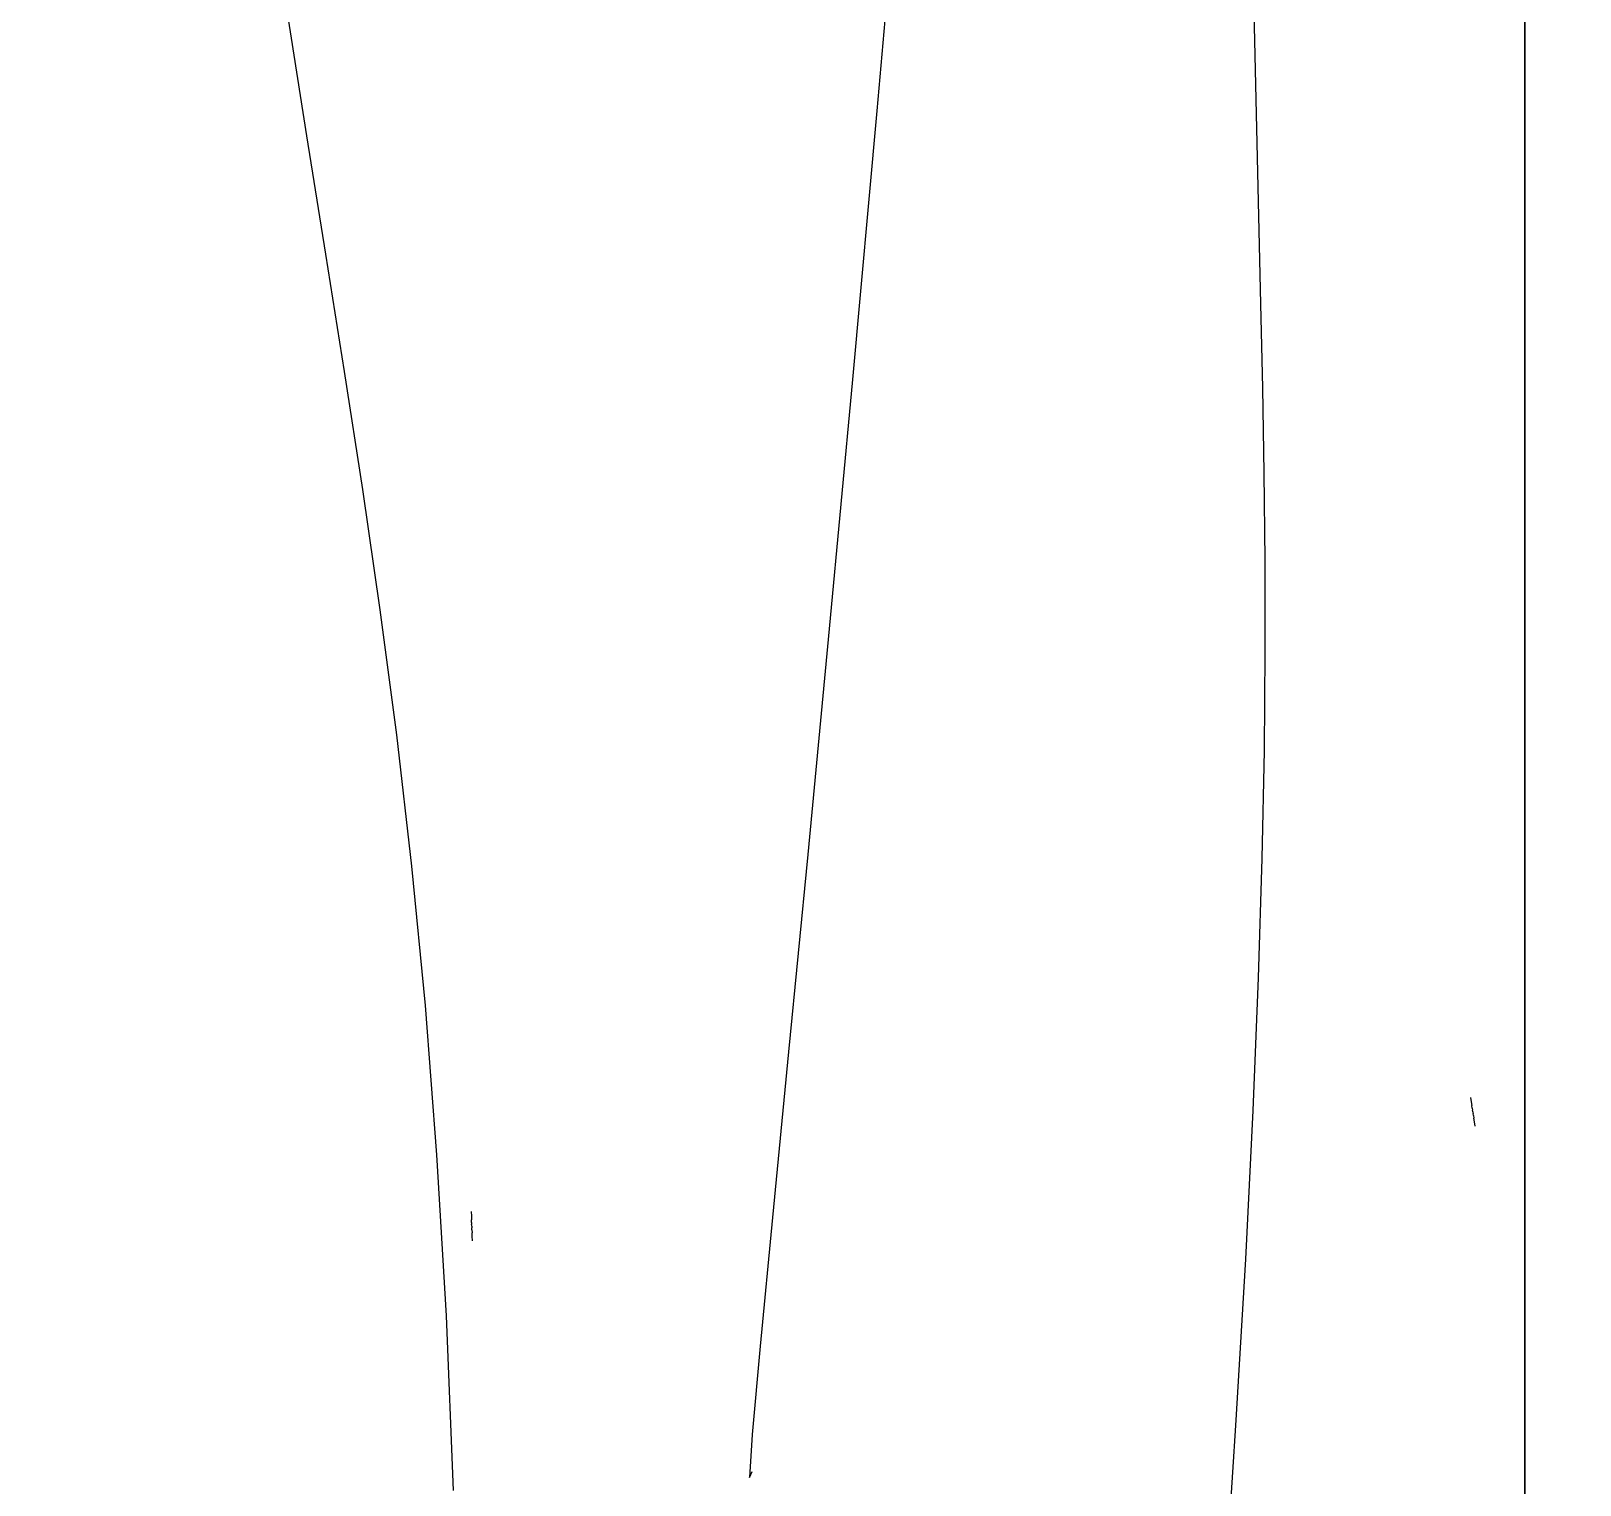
# Model space of a CAD drawing. Extents: x 11992 to 29481, y -6727 to 6811.
# Drawn here: x 24450.8 to 24585.6, y 2455.3 to 2581.8 of the extents above; entities that cross this region are included whole.
import ezdxf

# ---------------------------------------------------------------- set-up
doc = ezdxf.new("R2010")
doc.units = 0
doc.header["$MEASUREMENT"] = 0
doc.layers.get('0').update_dxf_attribs({"color": 8, "linetype": 'CONTINUOUS'})
doc.layers.add('zoylight 5回路', color=4, linetype='CONTINUOUS')

msp = doc.modelspace()

# ---------------------------------------------------------------- linework, layer by layer
for p, q in [((24580.77, 3074.05, -2436.53), (24580.77, 2514.46, -2436.53)), ((24580.77, 2562.59, -2426.53), (24580.77, 2608.93, -2426.53)), ((24580.77, 2608.93, -2426.53), (24580.77, 2562.59, -2426.53)), ((24580.77, 2560.93, -2436.33), (24580.77, 2607.59, -2436.33)), ((24580.77, 2607.59, -2436.33), (24580.77, 2560.93, -2436.33)), ((24580.77, 2560.93, -2428.53), (24580.77, 2607.59, -2428.53)), ((24580.77, 2607.59, -2428.53), (24580.77, 2560.93, -2428.53)), ((24557.29, 2580.91, -2436.43), (24556.69, 2604.77, -2436.43)), ((24526.58, 2599.52, -2436.43), (24524.41, 2574.82, -2436.43)), ((24580.77, 2567.8, -2425.78), (24580.77, 2584.25, -2425.1)), ((24474.79, 2572.64, -2436.43), (24473.13, 2583.16, -2436.43)), ((24580.77, 2581.02, -2070.02), (24580.77, 2583.15, -2070.82)), ((24580.77, 2582.74, -2194.86), (24580.77, 2578.54, -2192.17)), ((24580.77, 2581.06, -2022.06), (24580.77, 2582.71, -2022.39)), ((24580.77, 2582.57, -2081.95), (24580.77, 2580.45, -2081.15)), ((24580.77, 2580.75, -2023), (24580.77, 2582.47, -2023.37)), ((24557.82, 2558.03, -2436.43), (24557.29, 2580.91, -2436.43)), ((24580.77, 2579.41, -2021.73), (24580.77, 2581.06, -2022.06)), ((24580.77, 2578.88, -2069.23), (24580.77, 2581.02, -2070.02)), ((24580.77, 2579.03, -2022.64), (24580.77, 2580.75, -2023)), ((24580.77, 2580.45, -2081.15), (24580.77, 2578.33, -2080.36)), ((24580.77, 2577.75, -2021.41), (24580.77, 2579.41, -2021.73)), ((24580.77, 2577.3, -2022.28), (24580.77, 2579.03, -2022.64)), ((24580.77, 2576.74, -2068.45), (24580.77, 2578.88, -2069.23)), ((24580.77, 2578.54, -2192.17), (24580.77, 2574.31, -2189.52)), ((24580.77, 2578.33, -2080.36), (24580.77, 2576.2, -2079.57)), ((24580.77, 2576.1, -2021.09), (24580.77, 2577.75, -2021.41)), ((24580.77, 2575.58, -2021.92), (24580.77, 2577.3, -2022.28)), ((24580.77, 2574.6, -2067.67), (24580.77, 2576.74, -2068.45)), ((24580.77, 2576.2, -2079.57), (24580.77, 2574.07, -2078.8)), ((24580.77, 2574.45, -2020.77), (24580.77, 2576.1, -2021.09)), ((24524.41, 2574.82, -2436.43), (24522.28, 2551.44, -2436.43)), ((24580.77, 2573.85, -2021.57), (24580.77, 2575.58, -2021.92)), ((24580.77, 2572.45, -2066.89), (24580.77, 2574.6, -2067.67)), ((24580.77, 2572.8, -2020.45), (24580.77, 2574.45, -2020.77)), ((24580.77, 2574.31, -2189.52), (24580.77, 2570.06, -2186.91)), ((24580.77, 2574.07, -2078.8), (24580.77, 2571.94, -2078.02)), ((24580.77, 2572.13, -2021.22), (24580.77, 2573.85, -2021.57)), ((24476.45, 2562.35, -2436.43), (24474.79, 2572.64, -2436.43)), ((24580.77, 2571.14, -2020.14), (24580.77, 2572.8, -2020.45)), ((24580.77, 2570.3, -2066.13), (24580.77, 2572.45, -2066.89)), ((24580.77, 2570.4, -2020.87), (24580.77, 2572.13, -2021.22)), ((24580.77, 2571.94, -2078.02), (24580.77, 2569.8, -2077.26)), ((24580.77, 2569.49, -2019.83), (24580.77, 2571.14, -2020.14)), ((24580.77, 2568.67, -2020.53), (24580.77, 2570.4, -2020.87)), ((24580.77, 2568.15, -2065.37), (24580.77, 2570.3, -2066.13)), ((24580.77, 2570.06, -2186.91), (24580.77, 2565.77, -2184.36)), ((24580.77, 2569.8, -2077.26), (24580.77, 2567.66, -2076.5)), ((24580.77, 2567.82, -2019.52), (24580.77, 2569.49, -2019.83)), ((24580.77, 2566.95, -2020.19), (24580.77, 2568.67, -2020.53)), ((24580.77, 2566, -2064.62), (24580.77, 2568.15, -2065.37)), ((24580.77, 2566.16, -2019.21), (24580.77, 2567.82, -2019.52)), ((24580.77, 2550.97, -2426.21), (24580.77, 2567.8, -2425.78)), ((24580.77, 2567.66, -2076.5), (24580.77, 2565.53, -2075.74)), ((24580.77, 2565.23, -2019.86), (24580.77, 2566.95, -2020.19)), ((24580.77, 2564.49, -2018.91), (24580.77, 2566.16, -2019.21)), ((24580.77, 2563.85, -2063.87), (24580.77, 2566, -2064.62)), ((24580.77, 2565.77, -2184.36), (24580.77, 2561.46, -2181.85)), ((24580.77, 2565.53, -2075.74), (24580.77, 2563.38, -2074.99)), ((24580.77, 2563.5, -2019.53), (24580.77, 2565.23, -2019.86)), ((24580.77, 2562.83, -2018.61), (24580.77, 2564.49, -2018.91)), ((24580.77, 2561.69, -2063.13), (24580.77, 2563.85, -2063.87)), ((24478.08, 2552.15, -2436.43), (24476.45, 2562.35, -2436.43)), ((24580.77, 2561.78, -2019.2), (24580.77, 2563.5, -2019.53)), ((24580.77, 2563.38, -2074.99), (24580.77, 2561.24, -2074.25)), ((24580.77, 2561.16, -2018.32), (24580.77, 2562.83, -2018.61)), ((24580.77, 2516.26, -2426.53), (24580.77, 2562.59, -2426.53)), ((24580.77, 2516.26, -2426.53), (24580.77, 2562.59, -2426.53)), ((24580.77, 2560.06, -2018.88), (24580.77, 2561.78, -2019.2)), ((24580.77, 2559.53, -2062.4), (24580.77, 2561.69, -2063.13)), ((24580.77, 2561.46, -2181.85), (24580.77, 2557.11, -2179.4)), ((24580.77, 2561.24, -2074.25), (24580.77, 2559.09, -2073.52)), ((24580.77, 2559.49, -2018.02), (24580.77, 2561.16, -2018.32)), ((24580.77, 2514.26, -2436.33), (24580.77, 2560.93, -2436.33)), ((24580.77, 2514.26, -2436.33), (24580.77, 2560.93, -2436.33)), ((24580.77, 2514.26, -2428.53), (24580.77, 2560.93, -2428.53)), ((24580.77, 2514.26, -2428.53), (24580.77, 2560.93, -2428.53)), ((24580.77, 2558.33, -2018.56), (24580.77, 2560.06, -2018.88)), ((24580.77, 2557.37, -2061.68), (24580.77, 2559.53, -2062.4)), ((24580.77, 2557.83, -2017.73), (24580.77, 2559.49, -2018.02)), ((24580.77, 2559.09, -2073.52), (24580.77, 2556.95, -2072.79)), ((24580.77, 2556.61, -2018.24), (24580.77, 2558.33, -2018.56)), ((24557.98, 2550.68, -2436.43), (24557.82, 2558.03, -2436.43)), ((24580.77, 2556.16, -2017.45), (24580.77, 2557.83, -2017.73)), ((24580.77, 2555.2, -2060.96), (24580.77, 2557.37, -2061.68)), ((24580.77, 2557.11, -2179.4), (24580.77, 2552.74, -2177.01)), ((24580.77, 2556.95, -2072.79), (24580.77, 2554.8, -2072.07)), ((24580.77, 2554.88, -2017.93), (24580.77, 2556.61, -2018.24)), ((24580.77, 2554.49, -2017.17), (24580.77, 2556.16, -2017.45)), ((24580.77, 2553.03, -2060.25), (24580.77, 2555.2, -2060.96)), ((24580.77, 2553.15, -2017.62), (24580.77, 2554.88, -2017.93)), ((24580.77, 2554.8, -2072.07), (24580.77, 2552.65, -2071.36)), ((24580.77, 2552.82, -2016.89), (24580.77, 2554.49, -2017.17)), ((24580.77, 2551.43, -2017.31), (24580.77, 2553.15, -2017.62)), ((24580.77, 2550.86, -2059.55), (24580.77, 2553.03, -2060.25)), ((24479.67, 2541.89, -2436.43), (24478.08, 2552.15, -2436.43)), ((24580.77, 2551.15, -2016.61), (24580.77, 2552.82, -2016.89)), ((24580.77, 2552.74, -2177.01), (24580.77, 2548.33, -2174.67)), ((24580.77, 2552.65, -2071.36), (24580.77, 2550.49, -2070.65)), ((24522.28, 2551.44, -2436.43), (24520.25, 2529.76, -2436.43)), ((24558.11, 2543.32, -2436.43), (24557.98, 2550.68, -2436.43)), ((24580.77, 2549.7, -2017.01), (24580.77, 2551.43, -2017.31)), ((24580.77, 2549.48, -2016.34), (24580.77, 2551.15, -2016.61)), ((24580.77, 2533.77, -2426.45), (24580.77, 2550.97, -2426.21)), ((24580.77, 2548.69, -2058.86), (24580.77, 2550.86, -2059.55)), ((24580.77, 2550.49, -2070.65), (24580.77, 2548.34, -2069.95)), ((24580.77, 2547.97, -2016.71), (24580.77, 2549.7, -2017.01)), ((24580.77, 2547.8, -2016.07), (24580.77, 2549.48, -2016.34)), ((24580.77, 2546.52, -2058.17), (24580.77, 2548.69, -2058.86)), ((24580.77, 2548.34, -2069.95), (24580.77, 2546.18, -2069.26)), ((24580.77, 2548.33, -2174.67), (24580.77, 2543.9, -2172.39)), ((24580.77, 2546.24, -2016.42), (24580.77, 2547.97, -2016.71)), ((24580.77, 2546.12, -2015.8), (24580.77, 2547.8, -2016.07)), ((24580.77, 2544.34, -2057.49), (24580.77, 2546.52, -2058.17)), ((24580.77, 2544.52, -2016.13), (24580.77, 2546.24, -2016.42)), ((24580.77, 2546.18, -2069.26), (24580.77, 2544.02, -2068.57)), ((24580.77, 2544.44, -2015.54), (24580.77, 2546.12, -2015.8)), ((24580.77, 2542.8, -2015.85), (24580.77, 2544.52, -2016.13)), ((24580.77, 2542.76, -2015.28), (24580.77, 2544.44, -2015.54)), ((24580.77, 2542.16, -2056.82), (24580.77, 2544.34, -2057.49)), ((24580.77, 2544.02, -2068.57), (24580.77, 2541.85, -2067.89)), ((24580.77, 2543.9, -2172.39), (24580.77, 2539.43, -2170.17)), ((24558.19, 2535.74, -2436.43), (24558.11, 2543.32, -2436.43)), ((24580.77, 2541.07, -2015.57), (24580.77, 2542.8, -2015.85)), ((24580.77, 2541.08, -2015.02), (24580.77, 2542.76, -2015.28)), ((24580.77, 2539.98, -2056.15), (24580.77, 2542.16, -2056.82)), ((24481.19, 2531.4, -2436.43), (24479.67, 2541.89, -2436.43)), ((24580.77, 2541.85, -2067.89), (24580.77, 2539.69, -2067.22)), ((24580.77, 2539.4, -2014.77), (24580.77, 2541.08, -2015.02)), ((24580.77, 2539.35, -2015.29), (24580.77, 2541.07, -2015.57)), ((24580.77, 2537.8, -2055.5), (24580.77, 2539.98, -2056.15)), ((24580.77, 2539.69, -2067.22), (24580.77, 2537.52, -2066.55)), ((24580.77, 2539.43, -2170.17), (24580.77, 2534.94, -2168)), ((24580.77, 2537.72, -2014.52), (24580.77, 2539.4, -2014.77)), ((24580.77, 2537.62, -2015.01), (24580.77, 2539.35, -2015.29)), ((24580.77, 2535.61, -2054.85), (24580.77, 2537.8, -2055.5)), ((24580.77, 2536.03, -2014.27), (24580.77, 2537.72, -2014.52)), ((24580.77, 2535.9, -2014.75), (24580.77, 2537.62, -2015.01)), ((24580.77, 2537.52, -2066.55), (24580.77, 2535.35, -2065.89)), ((24558.2, 2527.75, -2436.43), (24558.19, 2535.74, -2436.43)), ((24580.77, 2534.35, -2014.03), (24580.77, 2536.03, -2014.27)), ((24580.77, 2534.17, -2014.48), (24580.77, 2535.9, -2014.75)), ((24580.77, 2533.43, -2054.21), (24580.77, 2535.61, -2054.85)), ((24580.77, 2535.35, -2065.89), (24580.77, 2533.18, -2065.24)), ((24580.77, 2534.94, -2168), (24580.77, 2530.41, -2165.89)), ((24580.77, 2532.67, -2013.79), (24580.77, 2534.35, -2014.03)), ((24580.77, 2532.45, -2014.22), (24580.77, 2534.17, -2014.48)), ((24580.77, 2516.26, -2426.53), (24580.77, 2533.77, -2426.45)), ((24580.77, 2531.24, -2053.58), (24580.77, 2533.43, -2054.21)), ((24580.77, 2533.18, -2065.24), (24580.77, 2531, -2064.6)), ((24482.62, 2520.53, -2436.43), (24481.19, 2531.4, -2436.43)), ((24580.77, 2530.98, -2013.56), (24580.77, 2532.67, -2013.79)), ((24580.77, 2530.72, -2013.96), (24580.77, 2532.45, -2014.22)), ((24580.77, 2530.14, -2053.26), (24580.77, 2531.24, -2053.58)), ((24580.77, 2531, -2064.6), (24580.77, 2528.83, -2063.96)), ((24580.77, 2529.3, -2013.33), (24580.77, 2530.98, -2013.56)), ((24580.77, 2528.99, -2013.71), (24580.77, 2530.72, -2013.96)), ((24580.77, 2530.41, -2165.89), (24580.77, 2525.87, -2163.84)), ((24580.77, 2529.04, -2052.95), (24580.77, 2530.14, -2053.26)), ((24520.25, 2529.76, -2436.43), (24518.38, 2510.14, -2436.43)), ((24580.77, 2527.61, -2013.1), (24580.77, 2529.3, -2013.33)), ((24580.77, 2527.95, -2052.64), (24580.77, 2529.04, -2052.95)), ((24580.77, 2527.26, -2013.46), (24580.77, 2528.99, -2013.71)), ((24580.77, 2528.83, -2063.96), (24580.77, 2527.74, -2063.65)), ((24558.12, 2519.16, -2436.43), (24558.2, 2527.75, -2436.43)), ((24580.77, 2526.85, -2052.34), (24580.77, 2527.95, -2052.64)), ((24580.77, 2527.74, -2063.65), (24580.77, 2526.65, -2063.33)), ((24580.77, 2525.92, -2012.87), (24580.77, 2527.61, -2013.1)), ((24580.77, 2525.53, -2013.21), (24580.77, 2527.26, -2013.46)), ((24580.77, 2525.75, -2052.03), (24580.77, 2526.85, -2052.34)), ((24580.77, 2526.65, -2063.33), (24580.77, 2525.56, -2063.02)), ((24580.77, 2524.24, -2012.65), (24580.77, 2525.92, -2012.87)), ((24580.77, 2525.87, -2163.84), (24580.77, 2521.29, -2161.86)), ((24580.77, 2524.65, -2051.73), (24580.77, 2525.75, -2052.03)), ((24580.77, 2525.56, -2063.02), (24580.77, 2524.47, -2062.71)), ((24580.77, 2523.82, -2012.97), (24580.77, 2525.53, -2013.21)), ((24580.77, 2523.55, -2051.43), (24580.77, 2524.65, -2051.73)), ((24580.77, 2524.47, -2062.71), (24580.77, 2523.38, -2062.4)), ((24580.77, 2522.55, -2012.44), (24580.77, 2524.24, -2012.65)), ((24580.77, 2522.1, -2012.74), (24580.77, 2523.82, -2012.97)), ((24580.77, 2522.45, -2051.13), (24580.77, 2523.55, -2051.43)), ((24580.77, 2523.38, -2062.4), (24580.77, 2522.29, -2062.1)), ((24580.77, 2520.86, -2012.22), (24580.77, 2522.55, -2012.44)), ((24580.77, 2521.35, -2050.83), (24580.77, 2522.45, -2051.13)), ((24580.77, 2522.29, -2062.1), (24580.77, 2521.19, -2061.79)), ((24580.77, 2520.38, -2012.51), (24580.77, 2522.1, -2012.74)), ((24580.77, 2520.25, -2050.54), (24580.77, 2521.35, -2050.83)), ((24580.77, 2521.29, -2161.86), (24580.77, 2516.69, -2159.93)), ((24580.77, 2521.19, -2061.79), (24580.77, 2520.1, -2061.49)), ((24580.77, 2519.17, -2012.02), (24580.77, 2520.86, -2012.22)), ((24483.94, 2509.11, -2436.43), (24482.62, 2520.53, -2436.43)), ((24580.77, 2518.66, -2012.28), (24580.77, 2520.38, -2012.51)), ((24580.77, 2519.15, -2050.25), (24580.77, 2520.25, -2050.54)), ((24580.77, 2520.1, -2061.49), (24580.77, 2519.01, -2061.19)), ((24557.93, 2509.78, -2436.43), (24558.12, 2519.16, -2436.43)), ((24580.77, 2517.48, -2011.81), (24580.77, 2519.17, -2012.02)), ((24580.77, 2518.04, -2049.96), (24580.77, 2519.15, -2050.25)), ((24580.77, 2519.01, -2061.19), (24580.77, 2517.91, -2060.89)), ((24580.77, 2516.94, -2012.06), (24580.77, 2518.66, -2012.28)), ((24580.77, 2518.45, -2426.53), (24580.77, 2516.26, -2426.53)), ((24580.77, 2516.94, -2049.67), (24580.77, 2518.04, -2049.96)), ((24580.77, 2517.91, -2060.89), (24580.77, 2516.82, -2060.59)), ((24580.77, 2515.78, -2011.61), (24580.77, 2517.48, -2011.81)), ((24580.77, 2515.22, -2011.84), (24580.77, 2516.94, -2012.06)), ((24580.77, 2515.84, -2049.38), (24580.77, 2516.94, -2049.67)), ((24580.77, 2516.82, -2060.59), (24580.77, 2515.72, -2060.3)), ((24580.77, 2516.69, -2159.93), (24580.77, 2512.06, -2158.06)), ((24580.77, 2516.26, -2426.53), (24580.77, 2515.99, -2426.55)), ((24580.77, 2516.26, -2426.53), (24580.77, 2516.05, -2426.54)), ((24580.77, 2516.05, -2426.54), (24580.77, 2515.85, -2426.57)), ((24580.77, 2515.99, -2426.55), (24580.77, 2515.73, -2426.6)), ((24580.77, 2515.85, -2426.57), (24580.77, 2515.66, -2426.62)), ((24580.77, 2514.73, -2049.1), (24580.77, 2515.84, -2049.38)), ((24580.77, 2514.09, -2011.41), (24580.77, 2515.78, -2011.61)), ((24580.77, 2515.73, -2426.6), (24580.77, 2515.48, -2426.69)), ((24580.77, 2515.72, -2060.3), (24580.77, 2514.63, -2060)), ((24580.77, 2515.66, -2426.62), (24580.77, 2515.47, -2426.68)), ((24580.77, 2515.48, -2426.69), (24580.77, 2515.25, -2426.8)), ((24580.77, 2515.47, -2426.68), (24580.77, 2515.3, -2426.77)), ((24580.77, 2515.3, -2426.77), (24580.77, 2515.13, -2426.87)), ((24580.77, 2515.25, -2426.8), (24580.77, 2515.04, -2426.95)), ((24580.77, 2513.49, -2011.63), (24580.77, 2515.22, -2011.84)), ((24580.77, 2515.13, -2426.87), (24580.77, 2514.98, -2426.99)), ((24580.77, 2515.04, -2426.95), (24580.77, 2514.85, -2427.11)), ((24580.77, 2514.98, -2426.99), (24580.77, 2514.83, -2427.12)), ((24580.77, 2514.85, -2427.11), (24580.77, 2514.68, -2427.31)), ((24580.77, 2514.83, -2427.12), (24580.77, 2514.7, -2427.27)), ((24580.77, 2513.63, -2048.82), (24580.77, 2514.73, -2049.1)), ((24580.77, 2514.7, -2427.27), (24580.77, 2514.59, -2427.43)), ((24580.77, 2514.68, -2427.31), (24580.77, 2514.53, -2427.52)), ((24580.77, 2514.63, -2060), (24580.77, 2513.53, -2059.71)), ((24580.77, 2514.59, -2427.43), (24580.77, 2514.49, -2427.6)), ((24580.77, 2514.53, -2427.52), (24580.77, 2514.42, -2427.75)), ((24580.77, 2514.49, -2427.6), (24580.77, 2514.4, -2427.79)), ((24580.77, 2514.43, -2436.53), (24580.77, 2514.46, -2436.53)), ((24580.77, 2514.41, -2436.52), (24580.77, 2514.43, -2436.53)), ((24580.77, 2514.42, -2427.75), (24580.77, 2514.33, -2428)), ((24580.77, 2514.38, -2436.51), (24580.77, 2514.41, -2436.52)), ((24580.77, 2514.4, -2427.79), (24580.77, 2514.28, -2428.29)), ((24580.77, 2514.36, -2436.5), (24580.77, 2514.38, -2436.51)), ((24580.77, 2514.34, -2436.49), (24580.77, 2514.36, -2436.5)), ((24580.77, 2514.32, -2436.47), (24580.77, 2514.34, -2436.49)), ((24580.77, 2514.33, -2428), (24580.77, 2514.28, -2428.26)), ((24580.77, 2514.3, -2436.45), (24580.77, 2514.32, -2436.47)), ((24580.77, 2514.29, -2436.43), (24580.77, 2514.3, -2436.45)), ((24580.77, 2514.28, -2436.41), (24580.77, 2514.29, -2436.43)), ((24580.77, 2514.27, -2436.38), (24580.77, 2514.28, -2436.41)), ((24580.77, 2514.28, -2428.26), (24580.77, 2514.26, -2428.53)), ((24580.77, 2514.28, -2428.29), (24580.77, 2514.26, -2428.53)), ((24580.77, 2514.26, -2436.36), (24580.77, 2514.27, -2436.38)), ((24580.77, 2514.26, -2436.33), (24580.77, 2514.26, -2436.36)), ((24580.77, 2514.26, -2428.53), (24580.77, 2514.26, -2436.33)), ((24580.77, 2512.4, -2011.22), (24580.77, 2514.09, -2011.41)), ((24580.77, 2512.52, -2048.54), (24580.77, 2513.63, -2048.82)), ((24580.77, 2513.53, -2059.71), (24580.77, 2512.44, -2059.42)), ((24580.77, 2511.77, -2011.42), (24580.77, 2513.49, -2011.63)), ((24580.77, 2511.42, -2048.26), (24580.77, 2512.52, -2048.54)), ((24580.77, 2512.44, -2059.42), (24580.77, 2511.34, -2059.14)), ((24580.77, 2510.71, -2011.03), (24580.77, 2512.4, -2011.22)), ((24580.77, 2512.06, -2158.06), (24580.77, 2507.42, -2156.25)), ((24580.77, 2510.05, -2011.21), (24580.77, 2511.77, -2011.42)), ((24580.77, 2510.31, -2047.98), (24580.77, 2511.42, -2048.26)), ((24580.77, 2511.34, -2059.14), (24580.77, 2510.24, -2058.85)), ((24518.38, 2510.14, -2436.43), (24516.72, 2492.95, -2436.43)), ((24557.61, 2499.41, -2436.43), (24557.93, 2509.78, -2436.43)), ((24580.77, 2509.02, -2010.84), (24580.77, 2510.71, -2011.03)), ((24580.77, 2509.21, -2047.71), (24580.77, 2510.31, -2047.98)), ((24580.77, 2510.24, -2058.85), (24580.77, 2509.14, -2058.57)), ((24580.77, 2508.33, -2011.01), (24580.77, 2510.05, -2011.21)), ((24485.11, 2496.99, -2436.43), (24483.94, 2509.11, -2436.43)), ((24580.77, 2508.1, -2047.44), (24580.77, 2509.21, -2047.71)), ((24580.77, 2509.14, -2058.57), (24580.77, 2508.05, -2058.29)), ((24580.77, 2507.32, -2010.66), (24580.77, 2509.02, -2010.84)), ((24580.77, 2506.6, -2010.81), (24580.77, 2508.33, -2011.01)), ((24580.77, 2506.99, -2047.17), (24580.77, 2508.1, -2047.44)), ((24580.77, 2508.05, -2058.29), (24580.77, 2506.95, -2058.01)), ((24580.77, 2507.42, -2156.25), (24580.77, 2502.74, -2154.5)), ((24580.77, 2505.63, -2010.48), (24580.77, 2507.32, -2010.66)), ((24580.77, 2505.88, -2046.91), (24580.77, 2506.99, -2047.17)), ((24580.77, 2506.95, -2058.01), (24580.77, 2505.85, -2057.73)), ((24580.77, 2504.88, -2010.62), (24580.77, 2506.6, -2010.81)), ((24580.77, 2504.77, -2046.64), (24580.77, 2505.88, -2046.91)), ((24580.77, 2505.85, -2057.73), (24580.77, 2504.75, -2057.45)), ((24580.77, 2503.94, -2010.31), (24580.77, 2505.63, -2010.48)), ((24580.77, 2503.17, -2010.43), (24580.77, 2504.88, -2010.62)), ((24580.77, 2502.55, -2046.12), (24580.77, 2504.77, -2046.64)), ((24580.77, 2504.75, -2057.45), (24580.77, 2503.65, -2057.18)), ((24580.77, 2502.25, -2010.14), (24580.77, 2503.94, -2010.31)), ((24580.77, 2503.65, -2057.18), (24580.77, 2502.55, -2056.91)), ((24580.77, 2501.46, -2010.25), (24580.77, 2503.17, -2010.43)), ((24580.77, 2502.74, -2154.5), (24580.77, 2498.38, -2152.94)), ((24580.77, 2500.33, -2045.61), (24580.77, 2502.55, -2046.12)), ((24580.77, 2502.55, -2056.91), (24580.77, 2500.34, -2056.37)), ((24580.77, 2500.55, -2009.97), (24580.77, 2502.25, -2010.14)), ((24580.77, 2499.75, -2010.07), (24580.77, 2501.46, -2010.25)), ((24580.77, 2498.86, -2009.81), (24580.77, 2500.55, -2009.97)), ((24580.77, 2500.34, -2056.37), (24580.77, 2498.14, -2055.84)), ((24557.14, 2487.86, -2436.43), (24557.61, 2499.41, -2436.43)), ((24580.77, 2498.11, -2045.1), (24580.77, 2500.33, -2045.61)), ((24580.77, 2498.03, -2009.9), (24580.77, 2499.75, -2010.07)), ((24580.77, 2497.16, -2009.66), (24580.77, 2498.86, -2009.81)), ((24580.77, 2498.38, -2152.94), (24580.77, 2494, -2151.42)), ((24580.77, 2498.14, -2055.84), (24580.77, 2495.93, -2055.32)), ((24580.77, 2495.88, -2044.6), (24580.77, 2498.11, -2045.1)), ((24580.77, 2496.32, -2009.73), (24580.77, 2498.03, -2009.9)), ((24486.12, 2484.01, -2436.43), (24485.11, 2496.99, -2436.43)), ((24580.77, 2495.47, -2009.5), (24580.77, 2497.16, -2009.66)), ((24580.77, 2494.61, -2009.57), (24580.77, 2496.32, -2009.73)), ((24580.77, 2495.93, -2055.32), (24580.77, 2493.72, -2054.81)), ((24580.77, 2493.66, -2044.12), (24580.77, 2495.88, -2044.6)), ((24580.77, 2493.78, -2009.35), (24580.77, 2495.47, -2009.5)), ((24580.77, 2492.9, -2009.41), (24580.77, 2494.61, -2009.57)), ((24580.77, 2494, -2151.42), (24580.77, 2489.61, -2149.96)), ((24580.77, 2492.08, -2009.21), (24580.77, 2493.78, -2009.35)), ((24580.77, 2493.72, -2054.81), (24580.77, 2491.51, -2054.3)), ((24580.77, 2491.43, -2043.64), (24580.77, 2493.66, -2044.12)), ((24516.72, 2492.95, -2436.43), (24515.32, 2478.56, -2436.43)), ((24580.77, 2491.18, -2009.25), (24580.77, 2492.9, -2009.41)), ((24580.77, 2490.39, -2009.06), (24580.77, 2492.08, -2009.21)), ((24580.77, 2491.51, -2054.3), (24580.77, 2489.3, -2053.81)), ((24580.77, 2489.2, -2043.17), (24580.77, 2491.43, -2043.64)), ((24580.77, 2489.47, -2009.1), (24580.77, 2491.18, -2009.25)), ((24580.77, 2488.69, -2008.93), (24580.77, 2490.39, -2009.06)), ((24580.77, 2489.61, -2149.96), (24580.77, 2485.2, -2148.55)), ((24576.04, 2488.99, -2433.93), (24576.1, 2488.61, -2433.97)), ((24576.1, 2488.61, -2433.97), (24576.16, 2488.3, -2434.1)), ((24576.2, 2488.06, -2434.3), (24576.16, 2488.3, -2434.1)), ((24580.77, 2487.76, -2008.95), (24580.77, 2489.47, -2009.1)), ((24580.77, 2489.3, -2053.81), (24580.77, 2487.09, -2053.32)), ((24580.77, 2486.97, -2042.7), (24580.77, 2489.2, -2043.17)), ((24580.77, 2487, -2008.79), (24580.77, 2488.69, -2008.93)), ((24556.49, 2474.94, -2436.43), (24557.14, 2487.86, -2436.43)), ((24576.2, 2488.06, -2434.3), (24576.23, 2487.88, -2434.6)), ((24576.25, 2487.78, -2434.97), (24576.23, 2487.88, -2434.6)), ((24576.25, 2487.74, -2435.43), (24576.25, 2487.78, -2434.97)), ((24576.25, 2487.74, -2436.43), (24576.25, 2487.74, -2435.43)), ((24576.26, 2487.74, -2436.43), (24576.26, 2487.74, -2435.93)), ((24576.26, 2487.74, -2435.93), (24576.26, 2487.71, -2435.47)), ((24576.26, 2487.71, -2435.47), (24576.28, 2487.6, -2435.1)), ((24576.31, 2487.43, -2434.8), (24576.28, 2487.6, -2435.1)), ((24576.31, 2487.43, -2434.8), (24576.35, 2487.19, -2434.6)), ((24576.4, 2486.88, -2434.47), (24576.35, 2487.19, -2434.6)), ((24576.47, 2486.5, -2434.43), (24576.4, 2486.88, -2434.47)), ((24580.77, 2486.04, -2008.81), (24580.77, 2487.76, -2008.95)), ((24580.77, 2487.09, -2053.32), (24580.77, 2484.87, -2052.84)), ((24580.77, 2485.31, -2008.66), (24580.77, 2487, -2008.79)), ((24580.77, 2484.73, -2042.25), (24580.77, 2486.97, -2042.7)), ((24580.77, 2484.33, -2008.68), (24580.77, 2486.04, -2008.81)), ((24580.77, 2483.62, -2008.54), (24580.77, 2485.31, -2008.66)), ((24580.77, 2485.2, -2148.55), (24580.77, 2480.77, -2147.18)), ((24580.77, 2484.87, -2052.84), (24580.77, 2482.65, -2052.37)), ((24580.77, 2482.5, -2041.8), (24580.77, 2484.73, -2042.25)), ((24580.77, 2482.63, -2008.54), (24580.77, 2484.33, -2008.68)), ((24486.95, 2470, -2436.43), (24486.12, 2484.01, -2436.43)), ((24580.77, 2481.93, -2008.42), (24580.77, 2483.62, -2008.54)), ((24580.77, 2482.65, -2052.37), (24580.77, 2480.43, -2051.91)), ((24580.77, 2480.93, -2008.42), (24580.77, 2482.63, -2008.54)), ((24580.77, 2480.26, -2041.36), (24580.77, 2482.5, -2041.8)), ((24580.77, 2480.24, -2008.3), (24580.77, 2481.93, -2008.42)), ((24580.77, 2479.24, -2008.29), (24580.77, 2480.93, -2008.42)), ((24580.77, 2480.77, -2147.18), (24580.77, 2476.32, -2145.87)), ((24580.77, 2480.43, -2051.91), (24580.77, 2478.21, -2051.45)), ((24580.77, 2478.02, -2040.93), (24580.77, 2480.26, -2041.36)), ((24580.77, 2478.55, -2008.19), (24580.77, 2480.24, -2008.3)), ((24489.1, 2479.06, -2433.93), (24489.12, 2478.68, -2433.97)), ((24580.77, 2477.54, -2008.18), (24580.77, 2479.24, -2008.29)), ((24489.12, 2478.68, -2433.97), (24489.13, 2478.36, -2434.1)), ((24489.14, 2478.11, -2434.3), (24489.13, 2478.36, -2434.1)), ((24489.14, 2478.11, -2434.3), (24489.14, 2477.94, -2434.6)), ((24489.15, 2477.83, -2434.97), (24489.14, 2477.94, -2434.6)), ((24489.15, 2477.8, -2435.43), (24489.15, 2477.83, -2434.97)), ((24489.15, 2477.8, -2436.43), (24489.15, 2477.8, -2435.43)), ((24489.15, 2477.8, -2436.43), (24489.15, 2477.8, -2435.93)), ((24489.15, 2477.8, -2435.93), (24489.15, 2477.76, -2435.47)), ((24489.15, 2477.76, -2435.47), (24489.16, 2477.66, -2435.1)), ((24489.16, 2477.48, -2434.8), (24489.16, 2477.66, -2435.1)), ((24489.16, 2477.48, -2434.8), (24489.17, 2477.23, -2434.6)), ((24515.32, 2478.56, -2436.43), (24514.25, 2467.35, -2436.43)), ((24580.77, 2476.85, -2008.08), (24580.77, 2478.55, -2008.19)), ((24580.77, 2478.21, -2051.45), (24580.77, 2475.99, -2051.01)), ((24580.77, 2475.78, -2040.51), (24580.77, 2478.02, -2040.93)), ((24580.77, 2475.84, -2008.06), (24580.77, 2477.54, -2008.18)), ((24489.18, 2476.92, -2434.47), (24489.17, 2477.23, -2434.6)), ((24489.2, 2476.53, -2434.43), (24489.18, 2476.92, -2434.47)), ((24580.77, 2475.16, -2007.97), (24580.77, 2476.85, -2008.08)), ((24580.77, 2476.32, -2145.87), (24580.77, 2471.87, -2144.6)), ((24555.64, 2460.45, -2436.43), (24556.49, 2474.94, -2436.43)), ((24580.77, 2475.99, -2051.01), (24580.77, 2473.76, -2050.57)), ((24580.77, 2474.14, -2007.96), (24580.77, 2475.84, -2008.06)), ((24580.77, 2473.54, -2040.1), (24580.77, 2475.78, -2040.51)), ((24580.77, 2473.47, -2007.87), (24580.77, 2475.16, -2007.97)), ((24580.77, 2472.44, -2007.85), (24580.77, 2474.14, -2007.96)), ((24580.77, 2473.76, -2050.57), (24580.77, 2471.54, -2050.15)), ((24580.77, 2471.29, -2039.69), (24580.77, 2473.54, -2040.1)), ((24580.77, 2471.78, -2007.77), (24580.77, 2473.47, -2007.87)), ((24580.77, 2470.74, -2007.75), (24580.77, 2472.44, -2007.85)), ((24580.77, 2471.87, -2144.6), (24580.77, 2467.4, -2143.39)), ((24580.77, 2470.09, -2007.68), (24580.77, 2471.78, -2007.77)), ((24580.77, 2471.54, -2050.15), (24580.77, 2469.31, -2049.73)), ((24580.77, 2469.05, -2039.29), (24580.77, 2471.29, -2039.69)), ((24580.77, 2469.05, -2007.66), (24580.77, 2470.74, -2007.75)), ((24487.57, 2454.81, -2436.43), (24486.95, 2470, -2436.43)), ((24580.77, 2468.39, -2007.59), (24580.77, 2470.09, -2007.68)), ((24580.77, 2469.31, -2049.73), (24580.77, 2467.08, -2049.32)), ((24580.77, 2467.35, -2007.57), (24580.77, 2469.05, -2007.66)), ((24580.77, 2466.8, -2038.91), (24580.77, 2469.05, -2039.29)), ((24580.77, 2466.71, -2007.51), (24580.77, 2468.39, -2007.59)), ((24514.25, 2467.35, -2436.43), (24513.56, 2459.68, -2436.43)), ((24580.77, 2467.4, -2143.39), (24580.77, 2462.91, -2142.22)), ((24580.77, 2465.65, -2007.48), (24580.77, 2467.35, -2007.57)), ((24580.77, 2467.08, -2049.32), (24580.77, 2464.85, -2048.92)), ((24580.77, 2464.56, -2038.52), (24580.77, 2466.8, -2038.91)), ((24580.77, 2465.02, -2007.42), (24580.77, 2466.71, -2007.51)), ((24580.77, 2463.95, -2007.4), (24580.77, 2465.65, -2007.48)), ((24580.77, 2463.34, -2007.35), (24580.77, 2465.02, -2007.42)), ((24580.77, 2464.85, -2048.92), (24580.77, 2462.61, -2048.53)), ((24580.77, 2462.31, -2038.15), (24580.77, 2464.56, -2038.52)), ((24580.77, 2462.27, -2007.32), (24580.77, 2463.95, -2007.4)), ((24580.77, 2461.66, -2007.27), (24580.77, 2463.34, -2007.35)), ((24580.77, 2462.91, -2142.22), (24580.77, 2458.42, -2141.09)), ((24580.77, 2462.61, -2048.53), (24580.77, 2460.38, -2048.15)), ((24580.77, 2460.06, -2037.78), (24580.77, 2462.31, -2038.15)), ((24580.77, 2460.6, -2007.25), (24580.77, 2462.27, -2007.32)), ((24580.77, 2459.98, -2007.2), (24580.77, 2461.66, -2007.27)), ((24554.59, 2444.2, -2436.43), (24555.64, 2460.45, -2436.43)), ((24580.77, 2458.92, -2007.19), (24580.77, 2460.6, -2007.25)), ((24580.77, 2460.38, -2048.15), (24580.77, 2458.14, -2047.78)), ((24580.77, 2457.8, -2037.43), (24580.77, 2460.06, -2037.78)), ((24580.77, 2458.29, -2007.14), (24580.77, 2459.98, -2007.2)), ((24513.56, 2459.68, -2436.43), (24513.31, 2455.92, -2436.43)), ((24580.77, 2457.24, -2007.12), (24580.77, 2458.92, -2007.19)), ((24580.77, 2458.42, -2141.09), (24580.77, 2453.91, -2140.01)), ((24580.77, 2456.61, -2007.08), (24580.77, 2458.29, -2007.14)), ((24580.77, 2458.14, -2047.78), (24580.77, 2455.91, -2047.41)), ((24580.77, 2455.55, -2037.08), (24580.77, 2457.8, -2037.43)), ((24580.77, 2455.56, -2007.07), (24580.77, 2457.24, -2007.12)), ((24513.31, 2455.92, -2436.43), (24513.55, 2456.45, -2436.43)), ((24580.77, 2454.93, -2007.02), (24580.77, 2456.61, -2007.08)), ((24580.77, 2455.91, -2047.41), (24580.77, 2453.67, -2047.06)), ((24580.77, 2453.89, -2007.01), (24580.77, 2455.56, -2007.07)), ((24580.77, 2453.3, -2036.73), (24580.77, 2455.55, -2037.08))]:
    msp.add_line(p, q)
at = {"layer": 'zoylight 5回路', "linetype": 'Continuous'}
msp.add_arc((14919.86, 2083.78), 9732.76, 346.706905, 20.210333, dxfattribs=at)

doc.saveas('drawing.dxf')
